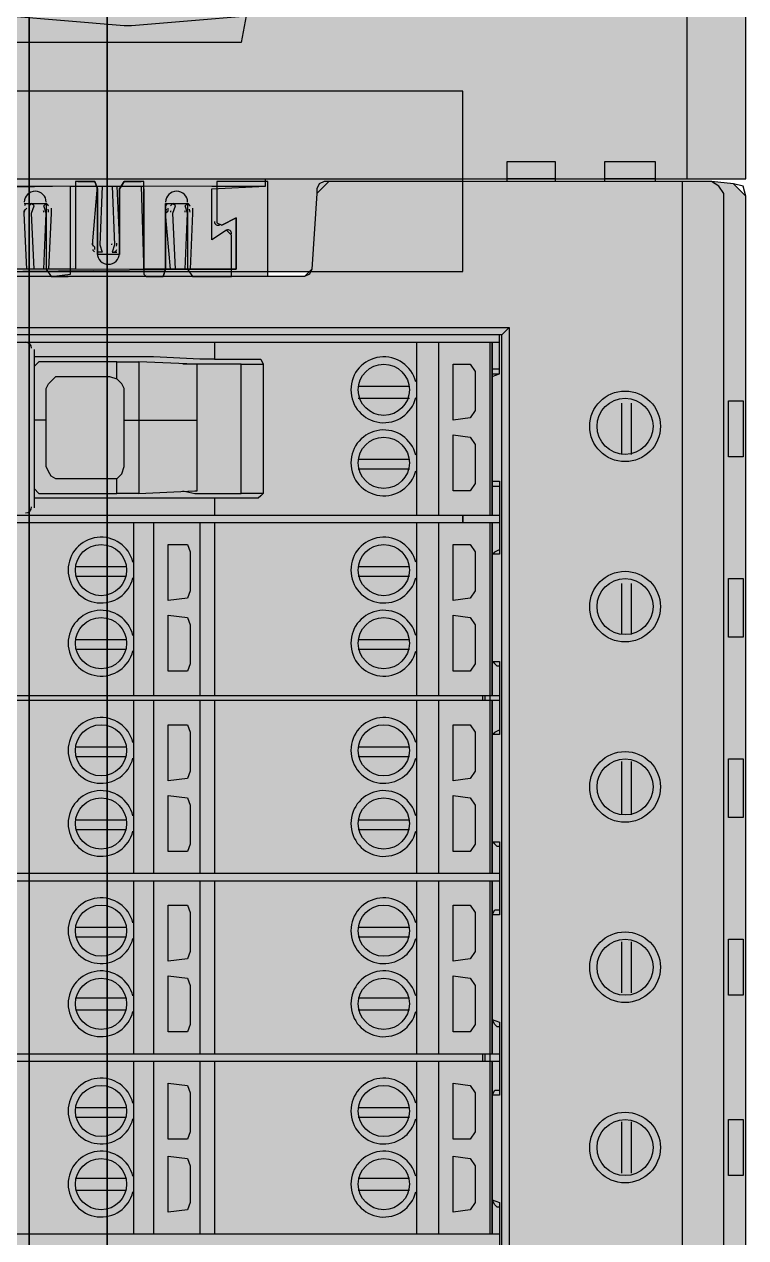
# Model space of a CAD drawing. Extents: x 9438 to 11125, y 1800 to 2873.
# Drawn here: x 10122.2 to 10172.3, y 2486.1 to 2570.4 of the extents above; entities that cross this region are included whole.
import ezdxf

# ---------------------------------------------------------------- set-up
doc = ezdxf.new("R2010")
doc.units = 0
doc.header["$LTSCALE"] = 10
doc.header["$MEASUREMENT"] = 0
doc.layers.add('G02-1-PRDXXXX-E-MRIO-01-P01-01$0$ANNOTATION', color=7, linetype='Continuous')

# ---------------------------------------------------------------- blocks, each defined once
blk = doc.blocks.new('G02-1-PRDXXXX-E-MRIO-01-P01-01$0$DV-54809-ZX-370-003')
at = {"layer": 'G02-1-PRDXXXX-E-MRIO-01-P01-01$0$ANNOTATION', "lineweight": 25}
for points in [[(655.699, 333.268), (655.699, 978.468), (661.118, 978.468), (661.118, 333.268), (661.118, 978.468), (684.826, 978.468), (684.826, 333.268), (684.826, 978.468), (690.245, 978.468), (690.245, 333.268), (690.245, 978.468), (684.826, 978.468), (684.826, 333.268), (684.826, 978.468), (672.972, 978.468), (661.118, 978.468), (661.118, 333.268), (661.118, 978.468), (655.699, 978.468)], [(691.43, 770.344), (691.938, 770.344), (704.131, 771.36), (699.897, 771.022), (699.559, 769.159), (683.81, 769.159), (683.64, 771.022), (679.237, 771.36)], [(624.201, 753.241), (714.969, 753.241), (714.969, 765.772), (624.201, 765.772), (624.201, 753.241), (714.969, 753.241), (714.969, 765.772), (624.201, 765.772)], [(717.001, 748.33), (717.001, 736.306)], [(696.511, 742.911), (696.511, 746.806), (696.341, 746.806), (692.446, 746.975), (692.446, 742.911), (692.446, 737.83), (696.341, 738), (696.511, 738)], [(715.477, 743.08), (714.292, 742.911), (714.292, 746.806), (715.477, 746.806), (715.816, 746.298), (715.816, 745.62), (715.816, 744.096), (715.816, 743.588)], [(734.443, 744.265), (734.443, 740.371), (733.427, 740.371), (733.427, 744.265)], [(715.477, 738), (714.292, 738), (714.292, 741.895), (715.477, 741.725), (715.816, 741.217), (715.816, 740.709), (715.816, 739.016), (715.816, 738.508)], [(717.001, 735.798), (717.001, 723.775)], [(695.833, 730.549), (694.478, 730.379), (694.478, 734.274), (695.833, 734.274), (696.002, 733.766), (696.002, 733.089), (696.002, 731.565), (696.002, 731.057)], [(715.477, 730.549), (714.292, 730.379), (714.292, 734.274), (715.477, 734.274), (715.816, 733.766), (715.816, 733.089), (715.816, 731.565), (715.816, 731.057)], [(733.427, 727.839), (733.427, 731.903), (734.443, 731.903), (734.443, 727.839)], [(695.833, 725.468), (694.478, 725.468), (694.478, 729.363), (695.833, 729.194), (696.002, 728.686), (696.002, 728.178), (696.002, 726.654), (696.002, 725.976)], [(715.477, 725.468), (714.292, 725.468), (714.292, 729.363), (715.477, 729.194), (715.816, 728.686), (715.816, 728.178), (715.816, 726.654), (715.816, 725.976)], [(717.001, 723.436), (717.001, 711.413)], [(695.833, 718.017), (694.478, 717.848), (694.478, 721.743), (695.833, 721.743), (696.002, 721.235), (696.002, 720.557), (696.002, 719.033), (696.002, 718.525)], [(715.477, 718.017), (714.292, 717.848), (714.292, 721.743), (715.477, 721.743), (715.816, 721.235), (715.816, 720.557), (715.816, 719.033), (715.816, 718.525)], [(733.427, 715.308), (733.427, 719.372), (734.443, 719.372), (734.443, 715.308)], [(695.833, 712.937), (694.478, 712.937), (694.478, 716.832), (695.833, 716.662), (696.002, 716.154), (696.002, 715.646), (696.002, 714.122), (696.002, 713.445)], [(715.477, 712.937), (714.292, 712.937), (714.292, 716.832), (715.477, 716.662), (715.816, 716.154), (715.816, 715.646), (715.816, 714.122), (715.816, 713.445)], [(717.001, 710.905), (717.001, 698.881)], [(695.833, 705.486), (694.478, 705.316), (694.478, 709.211), (695.833, 709.211), (696.002, 708.703), (696.002, 708.195), (696.002, 706.502), (696.002, 705.994)], [(715.477, 705.486), (714.292, 705.316), (714.292, 709.211), (715.477, 709.211), (715.816, 708.703), (715.816, 708.195), (715.816, 706.502), (715.816, 705.994)], [(733.427, 702.946), (733.427, 706.84), (734.443, 706.84), (734.443, 702.946)], [(695.833, 700.405), (694.478, 700.405), (694.478, 704.3), (695.833, 704.131), (696.002, 703.623), (696.002, 703.115), (696.002, 701.591), (696.002, 700.913)], [(715.477, 700.405), (714.292, 700.405), (714.292, 704.3), (715.477, 704.131), (715.816, 703.623), (715.816, 703.115), (715.816, 701.591), (715.816, 700.913)], [(717.001, 698.373), (717.001, 686.35)], [(695.833, 692.954), (694.478, 692.954), (694.478, 696.849), (695.833, 696.68), (696.002, 696.172), (696.002, 695.664), (696.002, 693.97), (696.002, 693.462)], [(715.477, 692.954), (714.292, 692.954), (714.292, 696.849), (715.477, 696.68), (715.816, 696.172), (715.816, 695.664), (715.816, 693.97), (715.816, 693.462)], [(733.427, 690.414), (733.427, 694.309), (734.443, 694.309), (734.443, 690.414)], [(695.833, 688.043), (694.478, 687.874), (694.478, 691.769), (695.833, 691.6), (696.002, 691.092), (696.002, 690.583), (696.002, 689.059), (696.002, 688.551)], [(715.477, 688.043), (714.292, 687.874), (714.292, 691.769), (715.477, 691.6), (715.816, 691.092), (715.816, 690.583), (715.816, 689.059), (715.816, 688.551)]]:
    blk.add_lwpolyline(points, close=True, dxfattribs=at)
at = {"layer": 'G02-1-PRDXXXX-E-MRIO-01-P01-01$0$ANNOTATION', "color": 7, "lineweight": 0, "true_color": 0xffffff}
blk.add_lwpolyline([(684.826, 333.268), (684.826, 978.468), (684.826, 333.268)], close=True, dxfattribs=at)
at = {"layer": 'G02-1-PRDXXXX-E-MRIO-01-P01-01$0$ANNOTATION', "lineweight": 25}
for points in [[(684.487, 757.982), (686.011, 757.982), (686.011, 753.41), (686.35, 752.902), (687.705, 753.071), (687.705, 759.168), (692.616, 759.168), (692.785, 753.071), (692.954, 752.902), (694.14, 752.902), (694.309, 753.41), (694.309, 757.982), (695.833, 757.982), (695.833, 753.41), (696.172, 752.902), (698.881, 752.902), (698.881, 755.781), (698.543, 756.119), (697.527, 755.442), (697.527, 758.998), (701.252, 759.168), (701.252, 759.676), (734.613, 759.676), (734.613, 940.027)], [(611.331, 940.027), (611.331, 759.676), (734.613, 759.676), (734.613, 940.027)], [(730.549, 759.676), (730.549, 894.812), (728.686, 894.812)], [(721.404, 759.506), (721.404, 760.861), (718.017, 760.861), (718.017, 759.506)], [(728.347, 759.506), (728.347, 760.861), (724.791, 760.861), (724.791, 759.506)], [(734.613, 576.107), (734.613, 758.49), (733.766, 759.337), (732.242, 759.506), (705.655, 759.506), (704.808, 758.66), (704.47, 753.41), (703.962, 752.902), (701.421, 752.902), (701.421, 759.506), (697.865, 759.506), (697.865, 756.628), (698.204, 756.458), (699.22, 756.966), (699.22, 753.41), (692.785, 753.41), (692.785, 753.579), (692.785, 759.506), (692.616, 759.506), (691.43, 759.506), (691.092, 758.998), (691.092, 754.426), (689.567, 754.426), (689.567, 758.998), (689.398, 759.506), (688.213, 759.506), (688.043, 759.506), (688.043, 753.41), (682.963, 753.41)], [(734.613, 576.107), (734.613, 758.49), (734.443, 759.168), (733.766, 759.337), (732.242, 759.506), (732.073, 759.506), (705.655, 759.506), (705.316, 759.506), (704.978, 759.337), (704.808, 758.998), (704.808, 758.66), (704.47, 753.41), (704.3, 753.071), (703.962, 752.902), (642.321, 752.902)], [(611.839, 575.599), (614.379, 576.277), (614.718, 576.277), (615.564, 576.277), (731.565, 576.277), (731.903, 576.277), (733.089, 575.938), (733.089, 758.66), (732.75, 759.168), (732.242, 759.506)], [(687.705, 759.168), (692.785, 759.168)], [(688.043, 759.506), (688.043, 753.579)], [(688.213, 759.506), (689.398, 759.506), (689.567, 758.998), (689.567, 754.426)], [(688.213, 759.506), (688.213, 759.506)], [(689.398, 754.765), (689.398, 754.934), (689.229, 755.103), (689.567, 759.168)], [(689.906, 759.168), (689.737, 755.103), (689.906, 754.595), (689.737, 754.595), (689.567, 754.595)], [(690.583, 759.168), (690.753, 755.103), (690.583, 754.595), (690.753, 754.595), (690.922, 754.595)], [(690.922, 759.168), (691.092, 755.103), (691.092, 754.934), (691.092, 754.765)], [(691.092, 754.426), (691.092, 758.998), (691.43, 759.506), (692.616, 759.506)], [(692.616, 759.506), (692.616, 759.506)], [(692.785, 753.579), (692.785, 759.506)], [(697.527, 759.168), (701.252, 759.168), (701.252, 759.676)], [(701.421, 752.902), (701.421, 759.506), (697.865, 759.506), (697.865, 756.628)], [(721.404, 759.676), (718.017, 759.676)], [(728.347, 759.676), (724.791, 759.676)], [(730.21, 575.091), (730.21, 759.506)], [(733.766, 759.337), (733.766, 759.337)], [(687.705, 753.071), (687.705, 758.998)], [(687.705, 758.998), (687.705, 758.998)], [(692.616, 758.998), (692.616, 758.998)], [(692.785, 758.998), (692.785, 753.071)], [(697.696, 758.998), (697.696, 758.998)], [(684.656, 753.41), (684.487, 757.305), (684.487, 757.474), (684.656, 757.644)], [(685.165, 753.41), (684.995, 757.305), (685.165, 757.813), (684.995, 757.982), (684.826, 757.813)], [(686.35, 757.644), (686.35, 757.474), (686.35, 757.305), (686.181, 753.41)], [(694.309, 757.982), (694.309, 753.41), (694.14, 752.902), (692.954, 752.902)], [(694.648, 753.41), (694.309, 757.305), (694.478, 757.474), (694.478, 757.644)], [(694.986, 753.41), (694.817, 757.305), (694.986, 757.813), (694.817, 757.982), (694.648, 757.813)], [(696.172, 757.644), (696.172, 757.474), (696.172, 757.305), (696.002, 753.41)], [(692.785, 753.41), (699.22, 753.41), (699.22, 756.966), (698.204, 756.458)], [(694.309, 757.305), (694.309, 757.305)], [(696.172, 757.305), (696.172, 757.305)], [(688.043, 753.41), (682.794, 753.41)], [(687.874, 753.579), (687.874, 753.579)], [(692.785, 753.579), (692.785, 753.579)], [(687.535, 753.071), (687.535, 753.071)], [(692.954, 753.071), (692.954, 753.071)], [(621.491, 745.62), (620.983, 745.62), (620.983, 748.499), (620.983, 748.838), (621.153, 749.176), (621.491, 749.346), (621.83, 749.346), (718.187, 749.346), (718.187, 585.252), (621.83, 585.252), (621.83, 585.76), (717.678, 585.76), (717.678, 748.838), (621.83, 748.838), (621.491, 748.838), (621.491, 748.499), (620.983, 748.499)], [(717.678, 748.838), (718.187, 749.346)], [(637.748, 748.33), (717.509, 748.33)], [(697.696, 748.33), (697.696, 747.144), (700.744, 747.144), (700.913, 747.144), (701.083, 746.806), (701.083, 737.83), (699.559, 737.83), (699.559, 746.806), (701.083, 746.806)], [(711.751, 736.306), (711.751, 739.354), (711.751, 740.371), (711.751, 744.265), (711.751, 745.451), (711.751, 748.33)], [(713.276, 748.33), (713.276, 736.306)], [(716.832, 748.33), (716.832, 736.306)], [(717.001, 745.959), (717.509, 746.128), (717.509, 748.838)], [(717.678, 748.838), (717.678, 748.838)], [(685.165, 747.822), (685.165, 741.725), (685.165, 736.814)], [(685.165, 747.314), (685.165, 747.314)], [(697.696, 747.144), (696.68, 747.144), (693.462, 747.314), (692.108, 747.314), (686.689, 747.314), (685.672, 747.314), (685.165, 747.314)], [(691.43, 742.911), (691.43, 745.112), (691.261, 745.451), (690.922, 745.789), (690.922, 746.975), (685.503, 746.975), (685.165, 746.636)], [(690.922, 746.975), (692.446, 746.975)], [(699.559, 746.806), (699.051, 746.806), (697.188, 746.806), (695.494, 746.806)], [(696.511, 746.806), (696.511, 746.806)], [(696.511, 746.806), (696.511, 746.806)], [(717.509, 746.467), (717.001, 746.467)], [(690.922, 738.846), (690.414, 738.846), (687.027, 738.846), (686.689, 738.846), (686.35, 739.016), (686.181, 739.354), (686.011, 739.693), (686.011, 742.911), (686.011, 745.112), (686.181, 745.451), (686.35, 745.62), (686.689, 745.959), (687.027, 745.959), (690.414, 745.959), (690.922, 745.789)], [(717.001, 746.128), (717.509, 746.128)], [(707.687, 745.282), (711.243, 745.282)], [(707.687, 744.435), (711.243, 744.435)], [(725.976, 744.096), (725.976, 740.54)], [(726.654, 744.096), (726.654, 740.54)], [(685.165, 738.169), (685.503, 737.83), (685.672, 737.83), (690.922, 737.83), (690.922, 738.846), (691.261, 739.185), (691.43, 739.693), (691.43, 742.911), (692.446, 742.911), (696.511, 742.911)], [(686.011, 742.911), (685.165, 742.911)], [(696.511, 742.911), (696.511, 742.911)], [(696.511, 742.911), (696.511, 742.911)], [(707.687, 740.201), (711.243, 740.201)], [(707.687, 739.524), (711.243, 739.524)], [(695.494, 738), (696.341, 737.83), (697.188, 737.83), (699.051, 737.83), (699.559, 737.83)], [(696.341, 738), (696.341, 738)], [(696.511, 738), (696.511, 738)], [(717.001, 738.677), (717.509, 738.677), (717.509, 733.597), (717.001, 733.597)], [(717.001, 738.338), (717.509, 738.338)], [(697.696, 737.492), (696.68, 737.492), (693.462, 737.492), (692.108, 737.492), (686.689, 737.492), (685.672, 737.492), (685.165, 737.492)], [(685.165, 737.492), (685.165, 737.492)], [(692.446, 737.83), (690.922, 737.83)], [(701.083, 737.83), (700.913, 737.661), (700.744, 737.492), (697.696, 737.492), (697.696, 736.306)], [(637.748, 736.306), (717.509, 736.306)], [(714.969, 736.306), (714.969, 735.798), (714.969, 736.306)], [(717.509, 723.436), (621.491, 723.436)], [(621.491, 735.798), (717.509, 735.798)], [(692.108, 723.775), (692.108, 726.823), (692.108, 727.839), (692.108, 731.734), (692.108, 732.919), (692.108, 735.798)], [(693.462, 735.798), (693.462, 723.775)], [(696.68, 735.798), (696.68, 723.775)], [(697.696, 735.798), (697.696, 723.775)], [(711.751, 723.775), (711.751, 726.823), (711.751, 727.839), (711.751, 731.734), (711.751, 732.919), (711.751, 735.798)], [(713.276, 735.798), (713.276, 723.775)], [(716.832, 735.798), (716.832, 723.775), (716.832, 723.436), (716.832, 711.413)], [(717.001, 733.427), (717.001, 733.597), (717.17, 733.766), (717.509, 733.935)], [(717.509, 733.935), (717.509, 733.935)], [(688.043, 732.75), (691.6, 732.75)], [(688.043, 732.073), (691.6, 732.073)], [(707.687, 732.75), (711.243, 732.75)], [(707.687, 732.073), (711.243, 732.073)], [(725.976, 731.565), (725.976, 728.008)], [(726.654, 731.565), (726.654, 728.008)], [(688.043, 727.67), (691.6, 727.67)], [(688.043, 726.992), (691.6, 726.992)], [(707.687, 727.67), (711.243, 727.67)], [(707.687, 726.992), (711.243, 726.992)], [(717.509, 725.807), (717.34, 725.807), (717.17, 725.976), (717.001, 726.146), (717.001, 726.315)], [(717.001, 726.146), (717.509, 726.146), (717.509, 721.065), (717.001, 721.065)], [(717.509, 725.807), (717.509, 725.807)], [(621.491, 723.775), (717.509, 723.775)], [(716.324, 723.775), (716.324, 723.436)], [(716.493, 723.775), (716.493, 723.436)], [(717.509, 711.413), (621.491, 711.413)], [(692.108, 711.413), (692.108, 714.292), (692.108, 715.477), (692.108, 719.372), (692.108, 720.388), (692.108, 723.436)], [(693.462, 723.436), (693.462, 711.413)], [(696.68, 723.436), (696.68, 711.413)], [(697.696, 723.436), (697.696, 711.413)], [(711.751, 711.413), (711.751, 714.292), (711.751, 715.477), (711.751, 719.372), (711.751, 720.388), (711.751, 723.436)], [(713.276, 723.436), (713.276, 711.413)], [(717.001, 720.896), (717.001, 721.065), (717.17, 721.235), (717.509, 721.404)], [(717.509, 721.404), (717.509, 721.404)], [(688.043, 720.219), (691.6, 720.219)], [(707.687, 720.219), (711.243, 720.219)], [(688.043, 719.541), (691.6, 719.541)], [(707.687, 719.541), (711.243, 719.541)], [(725.976, 719.203), (725.976, 715.477)], [(726.654, 719.203), (726.654, 715.477)], [(688.043, 715.138), (691.6, 715.138)], [(688.043, 714.461), (691.6, 714.461)], [(707.687, 715.138), (711.243, 715.138)], [(707.687, 714.461), (711.243, 714.461)], [(717.509, 713.276), (717.34, 713.276), (717.17, 713.445), (717.001, 713.614), (717.001, 713.784)], [(717.001, 713.614), (717.509, 713.614), (717.509, 708.534), (717.001, 708.534)], [(717.509, 713.276), (717.509, 713.276)], [(621.491, 709.042), (621.491, 708.873), (621.491, 708.365), (621.491, 710.905), (717.509, 710.905)], [(692.108, 698.881), (692.108, 701.76), (692.108, 702.946), (692.108, 706.84), (692.108, 707.857), (692.108, 710.905)], [(693.462, 710.905), (693.462, 698.881)], [(696.68, 710.905), (696.68, 698.881)], [(697.696, 710.905), (697.696, 698.881)], [(711.751, 698.881), (711.751, 701.76), (711.751, 702.946), (711.751, 706.84), (711.751, 707.857), (711.751, 710.905)], [(713.276, 710.905), (713.276, 698.881)], [(716.832, 710.905), (716.832, 698.881), (716.832, 698.373), (716.832, 686.35)], [(717.001, 708.365), (717.001, 708.534), (717.17, 708.873), (717.509, 708.873)], [(717.509, 708.873), (717.509, 708.873)], [(688.043, 707.687), (691.6, 707.687)], [(707.687, 707.687), (711.243, 707.687)], [(688.043, 707.01), (691.6, 707.01)], [(707.687, 707.01), (711.243, 707.01)], [(725.976, 706.671), (725.976, 703.115)], [(726.654, 706.671), (726.654, 703.115)], [(688.043, 702.776), (691.6, 702.776)], [(707.687, 702.776), (711.243, 702.776)], [(688.043, 701.93), (691.6, 701.93)], [(707.687, 701.93), (711.243, 701.93)], [(622.169, 700.236), (621.999, 700.405), (621.661, 700.575), (621.491, 700.744), (621.491, 701.421), (621.491, 698.881), (717.509, 698.881)], [(717.509, 700.744), (717.34, 700.744), (717.17, 700.913), (717.001, 701.252), (717.509, 701.083), (717.509, 696.002), (717.001, 696.002)], [(717.509, 700.744), (717.509, 700.744)], [(717.509, 686.35), (621.491, 686.35)], [(621.491, 698.373), (717.509, 698.373)], [(692.108, 686.35), (692.108, 689.229), (692.108, 690.414), (692.108, 694.309), (692.108, 695.325), (692.108, 698.373)], [(693.462, 698.373), (693.462, 686.35)], [(696.68, 698.373), (696.68, 686.35)], [(697.696, 698.373), (697.696, 686.35)], [(711.751, 686.35), (711.751, 689.229), (711.751, 690.414), (711.751, 694.309), (711.751, 695.325), (711.751, 698.373)], [(713.276, 698.373), (713.276, 686.35)], [(716.324, 698.881), (716.324, 698.373)], [(716.493, 698.881), (716.493, 698.373)], [(717.001, 695.833), (717.001, 696.002), (717.17, 696.341), (717.509, 696.341)], [(717.509, 696.341), (717.509, 696.341)], [(688.043, 695.156), (691.6, 695.156)], [(707.687, 695.156), (711.243, 695.156)], [(688.043, 694.478), (691.6, 694.478)], [(707.687, 694.478), (711.243, 694.478)], [(725.976, 694.14), (725.976, 690.583)], [(726.654, 694.14), (726.654, 690.583)], [(688.043, 690.245), (691.6, 690.245)], [(707.687, 690.245), (711.243, 690.245)], [(688.043, 689.398), (691.6, 689.398)], [(707.687, 689.398), (711.243, 689.398)], [(717.509, 688.213), (717.34, 688.213), (717.17, 688.382), (717.001, 688.721), (717.509, 688.551), (717.509, 683.471), (717.001, 683.471)], [(717.509, 688.213), (717.509, 688.213)]]:
    blk.add_lwpolyline(points, dxfattribs=at)
at = {"layer": 'G02-1-PRDXXXX-E-MRIO-01-P01-01$0$ANNOTATION', "color": 7, "lineweight": 0, "true_color": 0xffffff}
for points in [[(644.691, 759.676), (734.613, 759.676)], [(646.893, 759.168), (701.252, 759.168), (653.328, 759.168), (687.705, 759.168), (677.713, 758.998), (667.891, 758.998), (658.07, 758.998), (687.705, 759.168), (667.891, 758.998)], [(687.705, 759.168), (701.252, 759.168), (692.616, 759.168)], [(688.043, 759.506), (689.398, 759.506)], [(691.43, 759.506), (692.616, 759.506)], [(624.201, 753.241), (714.969, 753.241)], [(644.861, 752.902), (699.22, 753.41)], [(644.861, 753.41), (692.785, 753.41), (648.586, 753.41), (653.497, 753.41), (673.141, 753.41), (648.586, 753.41), (692.785, 753.41), (688.043, 753.41)], [(694.14, 752.902), (692.954, 752.902)]]:
    blk.add_lwpolyline(points, dxfattribs=at)
at = {"layer": 'G02-1-PRDXXXX-E-MRIO-01-P01-01$0$ANNOTATION', "lineweight": 25}
for points in [[(698.881, 755.865, 0.577246), (698.543, 756.119), (697.527, 755.442), (697.527, 758.998)], [(685.842, 753.41), (686.011, 757.305), (685.842, 757.813), (686.011, 757.982), (686.181, 757.813, 0.193142), (686.011, 757.982), (686.011, 753.41), (686.35, 752.902), (687.535, 752.902)], [(695.664, 753.41), (695.833, 757.305), (695.664, 757.813), (695.833, 757.982), (696.002, 757.813, 0.201427), (695.833, 757.982), (695.833, 753.41), (696.172, 752.902), (698.881, 752.902), (698.881, 755.781)]]:
    blk.add_lwpolyline(points, format="xyb", dxfattribs=at)
for centre, radius in [((709.465, 745.028), 1.778), ((726.23, 742.487), 2.455), ((726.23, 742.487), 1.948), ((709.465, 739.947), 1.778), ((689.822, 732.496), 1.778), ((709.465, 732.496), 1.778), ((726.23, 729.956), 2.455), ((726.23, 729.956), 1.948), ((689.822, 727.416), 1.778), ((709.465, 727.416), 1.778), ((689.822, 719.965), 1.778), ((709.465, 719.965), 1.778), ((726.23, 717.425), 2.455), ((726.23, 717.424), 1.948), ((689.822, 714.885), 1.778), ((709.465, 714.884), 1.778), ((689.822, 707.433), 1.778), ((709.465, 707.433), 1.778), ((726.23, 704.893), 2.455), ((726.23, 704.893), 1.948), ((689.822, 702.353), 1.778), ((709.465, 702.353), 1.778), ((689.822, 694.902), 1.778), ((709.466, 694.902), 1.778), ((726.23, 692.362), 2.455), ((726.23, 692.361), 1.948), ((689.822, 689.822), 1.778), ((709.466, 689.822), 1.778)]:
    blk.add_circle(centre, radius, dxfattribs=at)
for centre, radius, start, end in [((685.249, 758.066), 0.763, 0.03496, 179.96946), ((695.071, 758.066), 0.763, 0.03054, 179.96946), ((685.062, 757.394), 0.575, 162.15373, 183.11851), ((684.739, 757.731), 0.251, 116.93835, 162.50296), ((685.068, 757.389), 0.242, 161.16181, 182.51581), ((685.598, 757.389), 0.244, 357.50326, 18.73211), ((685.572, 757.386), 0.609, 357.85011, 17.62586), ((694.916, 757.386), 0.608, 162.3282, 182.15848), ((694.561, 757.73), 0.251, 116.92814, 162.48223), ((695.395, 757.386), 0.608, 357.84152, 17.6718), ((697.949, 756.712), 0.254, 179.90028, 299.88609), ((689.831, 755.191), 0.603, 177.76185, 197.75146), ((689.838, 755.189), 0.271, 177.71681, 196.77368), ((690.313, 755.189), 0.271, 343.22632, 2.28319), ((690.32, 755.191), 0.603, 342.24854, 2.23815), ((689.481, 754.847), 0.251, 197.4916, 243.07175), ((690.33, 754.511), 0.762, 180.03129, 359.96429), ((690.67, 754.847), 0.251, 296.92825, 342.5084), ((684.572, 747.907), 0.423, 0.92177, 90.04685), ((709.465, 745.026), 2.287, 13.77834, 346.22166), ((709.465, 739.946), 2.287, 13.77834, 346.22166), ((684.572, 736.899), 0.423, 269.96115, 359.07971), ((689.821, 732.496), 2.286, 13.74932, 346.25068), ((709.465, 732.495), 2.287, 13.77834, 346.22166), ((689.821, 727.416), 2.286, 13.74932, 346.25068), ((709.465, 727.414), 2.287, 13.77834, 346.22166), ((689.822, 719.966), 2.284, 13.71985, 346.29229), ((709.466, 719.965), 2.286, 13.74887, 346.26328), ((689.822, 714.886), 2.284, 13.71985, 346.29229), ((709.466, 714.884), 2.286, 13.74887, 346.26328), ((689.822, 707.435), 2.284, 13.72125, 346.26717), ((709.466, 707.433), 2.286, 13.75027, 346.23814), ((689.822, 702.354), 2.284, 13.72125, 346.26717), ((709.466, 702.353), 2.286, 13.75027, 346.23814), ((689.821, 694.903), 2.285, 13.70771, 346.28015), ((709.465, 694.902), 2.287, 13.73672, 346.25113), ((689.821, 689.823), 2.285, 13.70771, 346.28015), ((709.465, 689.822), 2.287, 13.73672, 346.25113)]:
    blk.add_arc(centre, radius, start, end, dxfattribs=at)
for points in [[(694.659, 757.467), (694.651, 757.438), (694.646, 757.408), (694.648, 757.378)], [(695.664, 757.378), (695.665, 757.408), (695.661, 757.438), (695.653, 757.467)]]:
    blk.add_open_spline(points, degree=3, dxfattribs=at)
at = {"layer": 'G02-1-PRDXXXX-E-MRIO-01-P01-01$0$ANNOTATION', "color": 7, "true_color": 0xffffff, "transparency": 33554559}
for points in [[(661.118, 978.468), (655.699, 978.468), (684.826, 333.268)], [(655.699, 978.468), (684.826, 333.268), (655.699, 333.268)], [(690.245, 333.268), (690.245, 978.468), (684.826, 333.268)], [(690.245, 978.468), (684.826, 333.268), (684.826, 978.468)], [(611.331, 759.676), (644.691, 759.676), (734.613, 940.027)], [(611.331, 940.027), (611.331, 759.676), (734.613, 940.027)], [(644.691, 759.676), (734.613, 940.027), (734.613, 759.676)], [(624.201, 765.772), (714.969, 765.772), (624.201, 753.241)], [(714.969, 765.772), (624.201, 753.241), (714.969, 753.241)], [(644.691, 759.676), (646.893, 759.168), (701.252, 759.676)], [(701.252, 759.676), (646.893, 759.168), (701.252, 759.168)], [(682.963, 758.998), (686.011, 757.982), (687.705, 759.168)], [(686.011, 757.982), (687.705, 759.168), (687.705, 753.071)], [(688.043, 759.506), (688.043, 753.41), (689.567, 758.998)], [(689.398, 759.506), (688.043, 759.506), (689.567, 758.998)], [(692.785, 759.506), (691.092, 758.998), (692.785, 753.579)], [(691.43, 759.506), (691.092, 758.998), (692.785, 759.506)], [(692.785, 753.071), (692.616, 759.168), (694.309, 757.982)], [(692.616, 759.168), (694.309, 757.982), (697.527, 758.998)], [(697.865, 756.628), (699.22, 756.966), (697.865, 759.506)], [(699.22, 756.966), (697.865, 759.506), (701.421, 759.506)], [(701.421, 759.506), (699.22, 756.966), (701.421, 752.902)], [(732.242, 759.506), (704.808, 758.66), (733.766, 759.337)], [(705.655, 759.506), (704.808, 758.66), (732.242, 759.506)], [(733.766, 759.337), (704.808, 758.66), (734.613, 758.49)], [(682.963, 758.998), (684.487, 757.982), (686.011, 757.982)], [(689.567, 758.998), (688.043, 753.41), (689.567, 754.426)], [(691.092, 758.998), (691.092, 754.426), (692.785, 753.579)], [(694.309, 757.982), (695.833, 757.982), (697.527, 758.998)], [(695.833, 757.982), (697.527, 758.998), (697.527, 755.442)], [(704.808, 758.66), (704.47, 753.41), (734.613, 758.49)], [(734.613, 758.49), (704.47, 753.41), (734.613, 576.107)], [(686.011, 757.982), (686.011, 753.41), (687.705, 753.071)], [(694.309, 757.982), (692.785, 753.071), (694.309, 753.41)], [(695.833, 757.982), (695.833, 753.41), (697.527, 755.442)], [(699.22, 756.966), (697.865, 756.628), (698.204, 756.458)], [(699.22, 756.966), (699.22, 753.41), (701.421, 752.902)], [(698.543, 756.119), (697.527, 755.442), (698.881, 755.781)], [(698.881, 755.781), (697.527, 755.442), (698.881, 752.902)], [(697.527, 755.442), (695.833, 753.41), (698.881, 752.902)], [(689.567, 754.426), (691.092, 754.426), (688.043, 753.41)], [(691.092, 754.426), (688.043, 753.41), (692.785, 753.579)], [(699.22, 753.41), (644.861, 752.902), (701.421, 752.902)], [(644.861, 753.41), (644.861, 752.902), (692.785, 753.41)], [(686.011, 753.41), (686.35, 752.902), (687.705, 753.071)], [(694.309, 753.41), (692.785, 753.071), (694.14, 752.902)], [(695.833, 753.41), (696.172, 752.902), (698.881, 752.902)], [(704.47, 753.41), (703.962, 752.902), (734.613, 576.107)], [(734.613, 576.107), (611.669, 576.107), (701.421, 752.902)], [(644.861, 752.902), (611.669, 576.107), (701.421, 752.902)], [(734.613, 576.107), (703.962, 752.902), (701.421, 752.902)]]:
    blk.add_solid(points, dxfattribs=at)

msp = doc.modelspace()

# ---------------------------------------------------------------- block references
msp.add_blockref('G02-1-PRDXXXX-E-MRIO-01-P01-01$0$DV-54809-ZX-370-003', (9437.718, 1799.996))

doc.saveas('drawing.dxf')
